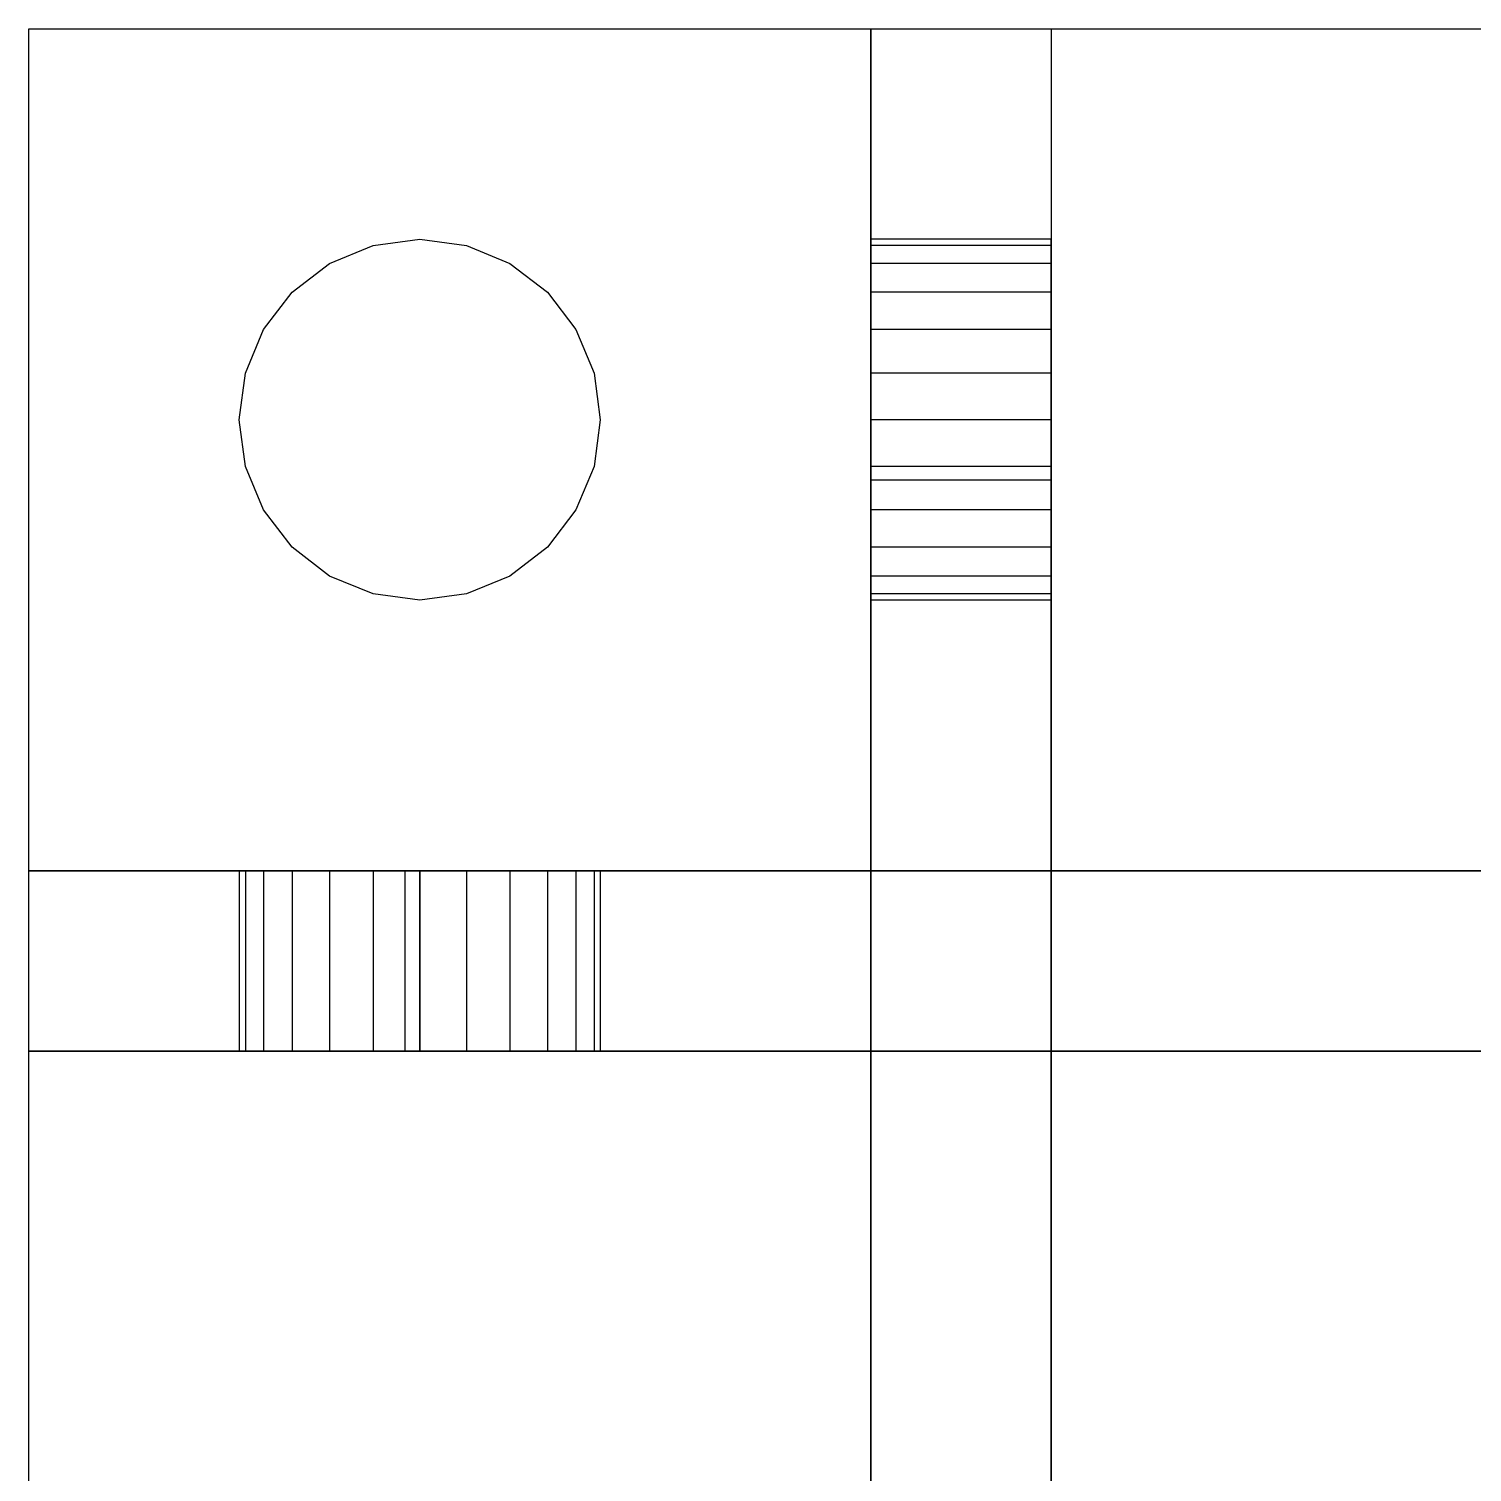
# Model space of a CAD drawing. Header units: metres. Extents: x -1 to 375, y 3 to 378.
# Drawn here: x 244.47 to 259.72, y 263.37 to 278.61 of the extents above; entities that cross this region are included whole.
import ezdxf

# ---------------------------------------------------------------- set-up
doc = ezdxf.new("R2010")
doc.units = ezdxf.units.M

msp = doc.modelspace()

# ---------------------------------------------------------------- linework, layer by layer
at = {"layer": 'Flat node sheet'}
for p, q in [((244.475, 248.127, 8.732), (244.475, 278.607, 8.732)), ((244.475, 278.607, 8.732), (264.16, 278.607, 8.732)), ((244.475, 278.607, 8.732), (244.475, 278.607, 10.637)), ((244.475, 278.607, 10.637), (264.16, 278.607, 10.637)), ((244.475, 248.127, 10.637), (244.475, 278.607, 10.637)), ((244.475, 269.717, 19.527), (244.475, 278.607, 19.527)), ((244.475, 278.607, 19.527), (260.033, 278.607, 19.527)), ((244.475, 278.607, 19.527), (244.475, 278.607, 21.432)), ((244.475, 269.717, 21.432), (244.475, 278.607, 21.432)), ((244.475, 278.607, 21.432), (260.033, 278.607, 21.432)), ((244.475, 248.127, 253.842), (244.475, 278.607, 253.842)), ((244.475, 278.607, 253.842), (264.16, 278.607, 253.842)), ((244.475, 278.607, 253.842), (244.475, 278.607, 255.747)), ((244.475, 278.607, 255.747), (264.16, 278.607, 255.747)), ((244.475, 248.127, 255.747), (244.475, 278.607, 255.747)), ((244.475, 269.717, 264.637), (244.475, 278.607, 264.637)), ((244.475, 278.607, 264.637), (260.033, 278.607, 264.637)), ((244.475, 278.607, 264.637), (244.475, 278.607, 266.542)), ((244.475, 269.717, 266.542), (244.475, 278.607, 266.542)), ((244.475, 278.607, 266.542), (260.033, 278.607, 266.542)), ((253.365, 278.607, 19.527), (253.365, 252.096, 19.527)), ((253.365, 278.607, 8.732), (253.365, 278.607, -0.158)), ((253.365, 278.607, 19.527), (253.365, 278.607, 10.637)), ((253.365, 278.607, 30.322), (253.365, 278.607, 21.432)), ((253.365, 278.607, 10.637), (253.365, 252.414, 10.637)), ((253.365, 252.414, 8.732), (253.365, 278.607, 8.732)), ((253.365, 278.607, 30.322), (253.365, 273.845, 30.322)), ((253.365, 278.607, 21.432), (253.365, 252.096, 21.432)), ((253.365, 278.607, -0.158), (253.365, 263.05, -0.158)), ((253.365, 278.607, -0.158), (255.27, 278.607, -0.158)), ((253.365, 278.607, 30.322), (255.27, 278.607, 30.322)), ((253.365, 278.607, 21.432), (255.27, 278.607, 21.432)), ((253.365, 278.607, 19.527), (255.27, 278.607, 19.527)), ((253.365, 278.607, 10.637), (255.27, 278.607, 10.637)), ((253.365, 278.607, 8.732), (255.27, 278.607, 8.732)), ((253.365, 278.607, 264.637), (253.365, 252.096, 264.637)), ((253.365, 278.607, 253.842), (253.365, 278.607, 244.952)), ((253.365, 278.607, 264.637), (253.365, 278.607, 255.747)), ((253.365, 278.607, 275.432), (253.365, 278.607, 266.542)), ((253.365, 278.607, 255.747), (253.365, 252.414, 255.747)), ((253.365, 252.414, 253.842), (253.365, 278.607, 253.842)), ((253.365, 278.607, 275.432), (253.365, 273.845, 275.432)), ((253.365, 278.607, 266.542), (253.365, 252.096, 266.542)), ((253.365, 278.607, 244.952), (253.365, 263.05, 244.952)), ((253.365, 278.607, 244.952), (255.27, 278.607, 244.952)), ((253.365, 278.607, 275.432), (255.27, 278.607, 275.432)), ((253.365, 278.607, 266.542), (255.27, 278.607, 266.542)), ((253.365, 278.607, 264.637), (255.27, 278.607, 264.637)), ((253.365, 278.607, 255.747), (255.27, 278.607, 255.747)), ((253.365, 278.607, 253.842), (255.27, 278.607, 253.842)), ((255.27, 278.607, 8.732), (255.27, 278.607, -0.158)), ((255.27, 278.607, 8.732), (255.27, 252.414, 8.732)), ((255.27, 278.607, 10.637), (255.27, 252.414, 10.637)), ((255.27, 278.607, 19.527), (255.27, 278.607, 10.637)), ((255.27, 278.607, 30.322), (255.27, 278.607, 21.432)), ((255.27, 278.607, 30.322), (255.27, 273.845, 30.322)), ((255.27, 278.607, -0.158), (255.27, 263.05, -0.158)), ((255.27, 278.607, 21.432), (255.27, 252.255, 21.432)), ((255.27, 278.607, 19.527), (255.27, 252.255, 19.527)), ((255.27, 278.607, 253.842), (255.27, 278.607, 244.952)), ((255.27, 278.607, 253.842), (255.27, 252.414, 253.842)), ((255.27, 278.607, 255.747), (255.27, 252.414, 255.747)), ((255.27, 278.607, 264.637), (255.27, 278.607, 255.747)), ((255.27, 278.607, 275.432), (255.27, 278.607, 266.542)), ((255.27, 278.607, 275.432), (255.27, 273.845, 275.432)), ((255.27, 278.607, 244.952), (255.27, 263.05, 244.952)), ((255.27, 278.607, 266.542), (255.27, 252.255, 266.542)), ((255.27, 278.607, 264.637), (255.27, 252.255, 264.637)), ((247.65, 276.13, 10.637), (248.109, 276.32, 10.637)), ((247.65, 276.13, 8.732), (248.109, 276.32, 8.732)), ((247.65, 276.13, 255.747), (248.109, 276.32, 255.747)), ((247.65, 276.13, 253.842), (248.109, 276.32, 253.842)), ((248.109, 276.32, 10.637), (248.602, 276.385, 10.637)), ((248.109, 276.32, 8.732), (248.602, 276.385, 8.732)), ((248.109, 276.32, 255.747), (248.602, 276.385, 255.747)), ((248.109, 276.32, 253.842), (248.602, 276.385, 253.842)), ((248.109, 276.32, 10.637), (248.109, 276.32, 8.732)), ((248.109, 276.32, 255.747), (248.109, 276.32, 253.842)), ((248.602, 276.385, 10.637), (249.096, 276.32, 10.637)), ((248.602, 276.385, 8.732), (249.096, 276.32, 8.732)), ((248.602, 276.385, 10.637), (248.602, 276.385, 8.732)), ((248.602, 276.385, 255.747), (249.096, 276.32, 255.747)), ((248.602, 276.385, 253.842), (249.096, 276.32, 253.842)), ((248.602, 276.385, 255.747), (248.602, 276.385, 253.842)), ((249.096, 276.32, 10.637), (249.555, 276.13, 10.637)), ((249.096, 276.32, 8.732), (249.555, 276.13, 8.732)), ((249.096, 276.32, 10.637), (249.096, 276.32, 8.732)), ((249.096, 276.32, 255.747), (249.555, 276.13, 255.747)), ((249.096, 276.32, 253.842), (249.555, 276.13, 253.842)), ((249.096, 276.32, 255.747), (249.096, 276.32, 253.842)), ((253.365, 276.385, 26.195), (253.365, 276.32, 25.702)), ((253.365, 276.32, 26.688), (253.365, 276.385, 26.195)), ((255.27, 276.385, 26.195), (253.365, 276.385, 26.195)), ((253.365, 276.385, 271.305), (253.365, 276.32, 270.812)), ((253.365, 276.32, 271.798), (253.365, 276.385, 271.305)), ((255.27, 276.385, 271.305), (253.365, 276.385, 271.305)), ((253.365, 276.32, 25.702), (253.365, 276.13, 25.242)), ((253.365, 276.13, 27.147), (253.365, 276.32, 26.688)), ((255.27, 276.32, 25.702), (253.365, 276.32, 25.702)), ((255.27, 276.32, 26.688), (253.365, 276.32, 26.688)), ((253.365, 276.32, 270.812), (253.365, 276.13, 270.352)), ((253.365, 276.13, 272.257), (253.365, 276.32, 271.798)), ((255.27, 276.32, 270.812), (253.365, 276.32, 270.812)), ((255.27, 276.32, 271.798), (253.365, 276.32, 271.798)), ((255.27, 276.385, 26.195), (255.27, 276.32, 25.702)), ((255.27, 276.32, 26.688), (255.27, 276.385, 26.195)), ((255.27, 276.385, 271.305), (255.27, 276.32, 270.812)), ((255.27, 276.32, 271.798), (255.27, 276.385, 271.305)), ((255.27, 276.32, 25.702), (255.27, 276.13, 25.242)), ((255.27, 276.13, 27.147), (255.27, 276.32, 26.688)), ((255.27, 276.32, 270.812), (255.27, 276.13, 270.352)), ((255.27, 276.13, 272.257), (255.27, 276.32, 271.798)), ((247.255, 275.827, 10.637), (247.65, 276.13, 10.637)), ((247.255, 275.827, 8.732), (247.65, 276.13, 8.732)), ((247.255, 275.827, 255.747), (247.65, 276.13, 255.747)), ((247.255, 275.827, 253.842), (247.65, 276.13, 253.842)), ((247.65, 276.13, 10.637), (247.65, 276.13, 8.732)), ((247.65, 276.13, 255.747), (247.65, 276.13, 253.842)), ((249.555, 276.13, 10.637), (249.95, 275.827, 10.637)), ((249.555, 276.13, 8.732), (249.95, 275.827, 8.732)), ((249.555, 276.13, 10.637), (249.555, 276.13, 8.732)), ((249.555, 276.13, 255.747), (249.95, 275.827, 255.747)), ((249.555, 276.13, 253.842), (249.95, 275.827, 253.842)), ((249.555, 276.13, 255.747), (249.555, 276.13, 253.842)), ((253.365, 276.13, 25.242), (253.365, 275.827, 24.848)), ((253.365, 275.827, 27.542), (253.365, 276.13, 27.147)), ((255.27, 276.13, 25.242), (253.365, 276.13, 25.242)), ((255.27, 276.13, 27.147), (253.365, 276.13, 27.147)), ((253.365, 276.13, 270.352), (253.365, 275.827, 269.958)), ((253.365, 275.827, 272.652), (253.365, 276.13, 272.257)), ((255.27, 276.13, 270.352), (253.365, 276.13, 270.352)), ((255.27, 276.13, 272.257), (253.365, 276.13, 272.257)), ((255.27, 276.13, 25.242), (255.27, 275.827, 24.848)), ((255.27, 275.827, 27.542), (255.27, 276.13, 27.147)), ((255.27, 276.13, 270.352), (255.27, 275.827, 269.958)), ((255.27, 275.827, 272.652), (255.27, 276.13, 272.257)), ((246.953, 275.432, 10.637), (247.255, 275.827, 10.637)), ((246.953, 275.432, 8.732), (247.255, 275.827, 8.732)), ((246.953, 275.432, 255.747), (247.255, 275.827, 255.747)), ((246.953, 275.432, 253.842), (247.255, 275.827, 253.842)), ((247.255, 275.827, 10.637), (247.255, 275.827, 8.732)), ((247.255, 275.827, 255.747), (247.255, 275.827, 253.842)), ((249.95, 275.827, 10.637), (250.252, 275.432, 10.637)), ((249.95, 275.827, 8.732), (250.252, 275.432, 8.732)), ((249.95, 275.827, 10.637), (249.95, 275.827, 8.732)), ((249.95, 275.827, 255.747), (250.252, 275.432, 255.747)), ((249.95, 275.827, 253.842), (250.252, 275.432, 253.842)), ((249.95, 275.827, 255.747), (249.95, 275.827, 253.842)), ((253.365, 275.827, 24.848), (253.365, 275.432, 24.545)), ((253.365, 275.432, 27.845), (253.365, 275.827, 27.542)), ((255.27, 275.827, 24.848), (253.365, 275.827, 24.848)), ((255.27, 275.827, 27.542), (253.365, 275.827, 27.542)), ((253.365, 275.827, 269.958), (253.365, 275.432, 269.655)), ((253.365, 275.432, 272.955), (253.365, 275.827, 272.652)), ((255.27, 275.827, 269.958), (253.365, 275.827, 269.958)), ((255.27, 275.827, 272.652), (253.365, 275.827, 272.652)), ((255.27, 275.827, 24.848), (255.27, 275.432, 24.545)), ((255.27, 275.432, 27.845), (255.27, 275.827, 27.542)), ((255.27, 275.827, 269.958), (255.27, 275.432, 269.655)), ((255.27, 275.432, 272.955), (255.27, 275.827, 272.652)), ((246.762, 274.973, 10.637), (246.953, 275.432, 10.637)), ((246.762, 274.973, 8.732), (246.953, 275.432, 8.732)), ((246.762, 274.973, 255.747), (246.953, 275.432, 255.747)), ((246.762, 274.973, 253.842), (246.953, 275.432, 253.842)), ((246.953, 275.432, 10.637), (246.953, 275.432, 8.732)), ((246.953, 275.432, 255.747), (246.953, 275.432, 253.842)), ((250.252, 275.432, 10.637), (250.443, 274.973, 10.637)), ((250.252, 275.432, 8.732), (250.443, 274.973, 8.732)), ((250.252, 275.432, 10.637), (250.252, 275.432, 8.732)), ((250.252, 275.432, 255.747), (250.443, 274.973, 255.747)), ((250.252, 275.432, 253.842), (250.443, 274.973, 253.842)), ((250.252, 275.432, 255.747), (250.252, 275.432, 253.842)), ((253.365, 275.432, 24.545), (253.365, 274.973, 24.355)), ((253.365, 274.973, 28.035), (253.365, 275.432, 27.845)), ((255.27, 275.432, 24.545), (253.365, 275.432, 24.545)), ((255.27, 275.432, 27.845), (253.365, 275.432, 27.845)), ((253.365, 275.432, 269.655), (253.365, 274.973, 269.465)), ((253.365, 274.973, 273.145), (253.365, 275.432, 272.955)), ((255.27, 275.432, 269.655), (253.365, 275.432, 269.655)), ((255.27, 275.432, 272.955), (253.365, 275.432, 272.955)), ((255.27, 275.432, 24.545), (255.27, 274.973, 24.355)), ((255.27, 274.973, 28.035), (255.27, 275.432, 27.845)), ((255.27, 275.432, 269.655), (255.27, 274.973, 269.465)), ((255.27, 274.973, 273.145), (255.27, 275.432, 272.955)), ((246.697, 274.48, 8.732), (246.762, 274.973, 8.732)), ((246.697, 274.48, 253.842), (246.762, 274.973, 253.842)), ((246.697, 274.48, 10.637), (246.762, 274.973, 10.637)), ((246.697, 274.48, 255.747), (246.762, 274.973, 255.747)), ((246.762, 274.973, 10.637), (246.762, 274.973, 8.732)), ((246.762, 274.973, 255.747), (246.762, 274.973, 253.842)), ((250.443, 274.973, 10.637), (250.507, 274.48, 10.637)), ((250.443, 274.973, 8.732), (250.507, 274.48, 8.732)), ((250.443, 274.973, 10.637), (250.443, 274.973, 8.732)), ((250.443, 274.973, 255.747), (250.507, 274.48, 255.747)), ((250.443, 274.973, 253.842), (250.507, 274.48, 253.842)), ((250.443, 274.973, 255.747), (250.443, 274.973, 253.842)), ((253.365, 274.973, 24.355), (253.365, 274.48, 24.29)), ((253.365, 274.48, 28.1), (253.365, 274.973, 28.035)), ((255.27, 274.973, 24.355), (253.365, 274.973, 24.355)), ((255.27, 274.973, 28.035), (253.365, 274.973, 28.035)), ((253.365, 274.973, 269.465), (253.365, 274.48, 269.4)), ((253.365, 274.48, 273.21), (253.365, 274.973, 273.145)), ((255.27, 274.973, 269.465), (253.365, 274.973, 269.465)), ((255.27, 274.973, 273.145), (253.365, 274.973, 273.145)), ((255.27, 274.973, 24.355), (255.27, 274.48, 24.29)), ((255.27, 274.48, 28.1), (255.27, 274.973, 28.035)), ((255.27, 274.973, 269.465), (255.27, 274.48, 269.4)), ((255.27, 274.48, 273.21), (255.27, 274.973, 273.145)), ((246.762, 273.987, 8.732), (246.697, 274.48, 8.732)), ((246.697, 274.48, 10.637), (246.697, 274.48, 8.732)), ((246.762, 273.987, 253.842), (246.697, 274.48, 253.842)), ((246.697, 274.48, 255.747), (246.697, 274.48, 253.842)), ((246.762, 273.987, 10.637), (246.697, 274.48, 10.637)), ((246.762, 273.987, 255.747), (246.697, 274.48, 255.747)), ((250.507, 274.48, 10.637), (250.443, 273.987, 10.637)), ((250.507, 274.48, 8.732), (250.443, 273.987, 8.732)), ((250.507, 274.48, 255.747), (250.443, 273.987, 255.747)), ((250.507, 274.48, 253.842), (250.443, 273.987, 253.842)), ((250.507, 274.48, 10.637), (250.507, 274.48, 8.732)), ((250.507, 274.48, 255.747), (250.507, 274.48, 253.842)), ((253.365, 274.48, 24.29), (253.365, 273.987, 24.355)), ((253.365, 273.987, 28.035), (253.365, 274.48, 28.1)), ((255.27, 274.48, 24.29), (253.365, 274.48, 24.29)), ((255.27, 274.48, 28.1), (253.365, 274.48, 28.1)), ((253.365, 274.48, 269.4), (253.365, 273.987, 269.465)), ((253.365, 273.987, 273.145), (253.365, 274.48, 273.21)), ((255.27, 274.48, 269.4), (253.365, 274.48, 269.4)), ((255.27, 274.48, 273.21), (253.365, 274.48, 273.21)), ((255.27, 274.48, 24.29), (255.27, 273.987, 24.355)), ((255.27, 273.987, 28.035), (255.27, 274.48, 28.1)), ((255.27, 274.48, 269.4), (255.27, 273.987, 269.465)), ((255.27, 273.987, 273.145), (255.27, 274.48, 273.21)), ((246.953, 273.527, 10.637), (246.762, 273.987, 10.637)), ((246.953, 273.527, 8.732), (246.762, 273.987, 8.732)), ((246.762, 273.987, 10.637), (246.762, 273.987, 8.732)), ((246.953, 273.527, 255.747), (246.762, 273.987, 255.747)), ((246.953, 273.527, 253.842), (246.762, 273.987, 253.842)), ((246.762, 273.987, 255.747), (246.762, 273.987, 253.842)), ((250.443, 273.987, 10.637), (250.252, 273.527, 10.637)), ((250.443, 273.987, 8.732), (250.252, 273.527, 8.732)), ((250.443, 273.987, 255.747), (250.252, 273.527, 255.747)), ((250.443, 273.987, 253.842), (250.252, 273.527, 253.842)), ((250.443, 273.987, 10.637), (250.443, 273.987, 8.732)), ((250.443, 273.987, 255.747), (250.443, 273.987, 253.842)), ((253.365, 273.987, 24.355), (253.365, 273.527, 24.545)), ((253.365, 273.527, 27.845), (253.365, 273.987, 28.035)), ((255.27, 273.987, 24.355), (253.365, 273.987, 24.355)), ((255.27, 273.987, 28.035), (253.365, 273.987, 28.035)), ((253.365, 273.987, 269.465), (253.365, 273.527, 269.655)), ((253.365, 273.527, 272.955), (253.365, 273.987, 273.145)), ((255.27, 273.987, 269.465), (253.365, 273.987, 269.465)), ((255.27, 273.987, 273.145), (253.365, 273.987, 273.145)), ((255.27, 273.987, 24.355), (255.27, 273.527, 24.545)), ((255.27, 273.527, 27.845), (255.27, 273.987, 28.035)), ((255.27, 273.987, 269.465), (255.27, 273.527, 269.655)), ((255.27, 273.527, 272.955), (255.27, 273.987, 273.145)), ((253.365, 269.717, 26.195), (253.365, 273.845, 30.322)), ((253.365, 273.845, 30.322), (255.27, 273.845, 30.322)), ((253.365, 269.717, 271.305), (253.365, 273.845, 275.432)), ((253.365, 273.845, 275.432), (255.27, 273.845, 275.432)), ((255.27, 269.717, 26.195), (255.27, 273.845, 30.322)), ((255.27, 269.717, 271.305), (255.27, 273.845, 275.432)), ((247.255, 273.133, 10.637), (246.953, 273.527, 10.637)), ((247.255, 273.133, 8.732), (246.953, 273.527, 8.732)), ((246.953, 273.527, 10.637), (246.953, 273.527, 8.732)), ((247.255, 273.133, 255.747), (246.953, 273.527, 255.747)), ((247.255, 273.133, 253.842), (246.953, 273.527, 253.842)), ((246.953, 273.527, 255.747), (246.953, 273.527, 253.842)), ((250.252, 273.527, 10.637), (249.95, 273.133, 10.637)), ((250.252, 273.527, 8.732), (249.95, 273.133, 8.732)), ((250.252, 273.527, 255.747), (249.95, 273.133, 255.747)), ((250.252, 273.527, 253.842), (249.95, 273.133, 253.842)), ((250.252, 273.527, 10.637), (250.252, 273.527, 8.732)), ((250.252, 273.527, 255.747), (250.252, 273.527, 253.842)), ((253.365, 273.527, 24.545), (253.365, 273.133, 24.848)), ((253.365, 273.133, 27.542), (253.365, 273.527, 27.845)), ((255.27, 273.527, 24.545), (253.365, 273.527, 24.545)), ((255.27, 273.527, 27.845), (253.365, 273.527, 27.845)), ((253.365, 273.527, 269.655), (253.365, 273.133, 269.958)), ((253.365, 273.133, 272.652), (253.365, 273.527, 272.955)), ((255.27, 273.527, 269.655), (253.365, 273.527, 269.655)), ((255.27, 273.527, 272.955), (253.365, 273.527, 272.955)), ((255.27, 273.527, 24.545), (255.27, 273.133, 24.848)), ((255.27, 273.133, 27.542), (255.27, 273.527, 27.845)), ((255.27, 273.527, 269.655), (255.27, 273.133, 269.958)), ((255.27, 273.133, 272.652), (255.27, 273.527, 272.955)), ((247.65, 272.83, 10.637), (247.255, 273.133, 10.637)), ((247.65, 272.83, 8.732), (247.255, 273.133, 8.732)), ((247.255, 273.133, 10.637), (247.255, 273.133, 8.732)), ((247.65, 272.83, 255.747), (247.255, 273.133, 255.747)), ((247.65, 272.83, 253.842), (247.255, 273.133, 253.842)), ((247.255, 273.133, 255.747), (247.255, 273.133, 253.842)), ((249.95, 273.133, 10.637), (249.555, 272.83, 10.637)), ((249.95, 273.133, 8.732), (249.555, 272.83, 8.732)), ((249.95, 273.133, 255.747), (249.555, 272.83, 255.747)), ((249.95, 273.133, 253.842), (249.555, 272.83, 253.842)), ((249.95, 273.133, 10.637), (249.95, 273.133, 8.732)), ((249.95, 273.133, 255.747), (249.95, 273.133, 253.842)), ((253.365, 273.133, 24.848), (253.365, 272.83, 25.242)), ((253.365, 272.83, 27.147), (253.365, 273.133, 27.542)), ((255.27, 273.133, 24.848), (253.365, 273.133, 24.848)), ((255.27, 273.133, 27.542), (253.365, 273.133, 27.542)), ((253.365, 273.133, 269.958), (253.365, 272.83, 270.352)), ((253.365, 272.83, 272.257), (253.365, 273.133, 272.652)), ((255.27, 273.133, 269.958), (253.365, 273.133, 269.958)), ((255.27, 273.133, 272.652), (253.365, 273.133, 272.652)), ((255.27, 273.133, 24.848), (255.27, 272.83, 25.242)), ((255.27, 272.83, 27.147), (255.27, 273.133, 27.542)), ((255.27, 273.133, 269.958), (255.27, 272.83, 270.352)), ((255.27, 272.83, 272.257), (255.27, 273.133, 272.652)), ((248.109, 272.64, 10.637), (247.65, 272.83, 10.637)), ((248.109, 272.64, 8.732), (247.65, 272.83, 8.732)), ((247.65, 272.83, 10.637), (247.65, 272.83, 8.732)), ((248.109, 272.64, 255.747), (247.65, 272.83, 255.747)), ((248.109, 272.64, 253.842), (247.65, 272.83, 253.842)), ((247.65, 272.83, 255.747), (247.65, 272.83, 253.842)), ((249.555, 272.83, 10.637), (249.096, 272.64, 10.637)), ((249.555, 272.83, 8.732), (249.096, 272.64, 8.732)), ((249.555, 272.83, 255.747), (249.096, 272.64, 255.747)), ((249.555, 272.83, 253.842), (249.096, 272.64, 253.842)), ((249.555, 272.83, 10.637), (249.555, 272.83, 8.732)), ((249.555, 272.83, 255.747), (249.555, 272.83, 253.842)), ((253.365, 272.64, 26.688), (253.365, 272.83, 27.147)), ((253.365, 272.83, 25.242), (253.365, 272.64, 25.702)), ((255.27, 272.83, 25.242), (253.365, 272.83, 25.242)), ((255.27, 272.83, 27.147), (253.365, 272.83, 27.147)), ((253.365, 272.64, 271.798), (253.365, 272.83, 272.257)), ((253.365, 272.83, 270.352), (253.365, 272.64, 270.812)), ((255.27, 272.83, 270.352), (253.365, 272.83, 270.352)), ((255.27, 272.83, 272.257), (253.365, 272.83, 272.257)), ((255.27, 272.83, 25.242), (255.27, 272.64, 25.702)), ((255.27, 272.64, 26.688), (255.27, 272.83, 27.147)), ((255.27, 272.83, 270.352), (255.27, 272.64, 270.812)), ((255.27, 272.64, 271.798), (255.27, 272.83, 272.257)), ((248.602, 272.575, 10.637), (248.109, 272.64, 10.637)), ((248.602, 272.575, 8.732), (248.109, 272.64, 8.732)), ((248.109, 272.64, 10.637), (248.109, 272.64, 8.732)), ((248.602, 272.575, 255.747), (248.109, 272.64, 255.747)), ((248.602, 272.575, 253.842), (248.109, 272.64, 253.842)), ((248.109, 272.64, 255.747), (248.109, 272.64, 253.842)), ((249.096, 272.64, 8.732), (248.602, 272.575, 8.732)), ((249.096, 272.64, 253.842), (248.602, 272.575, 253.842)), ((248.602, 272.575, 10.637), (248.602, 272.575, 8.732)), ((248.602, 272.575, 255.747), (248.602, 272.575, 253.842)), ((249.096, 272.64, 10.637), (248.602, 272.575, 10.637)), ((249.096, 272.64, 255.747), (248.602, 272.575, 255.747)), ((249.096, 272.64, 10.637), (249.096, 272.64, 8.732)), ((249.096, 272.64, 255.747), (249.096, 272.64, 253.842)), ((253.365, 272.575, 26.195), (253.365, 272.64, 26.688)), ((253.365, 272.64, 25.702), (253.365, 272.575, 26.195)), ((255.27, 272.64, 26.688), (253.365, 272.64, 26.688)), ((255.27, 272.64, 25.702), (253.365, 272.64, 25.702)), ((253.365, 272.575, 271.305), (253.365, 272.64, 271.798)), ((253.365, 272.64, 270.812), (253.365, 272.575, 271.305)), ((255.27, 272.64, 271.798), (253.365, 272.64, 271.798)), ((255.27, 272.64, 270.812), (253.365, 272.64, 270.812)), ((255.27, 272.575, 26.195), (253.365, 272.575, 26.195)), ((255.27, 272.575, 271.305), (253.365, 272.575, 271.305)), ((255.27, 272.64, 25.702), (255.27, 272.575, 26.195)), ((255.27, 272.575, 26.195), (255.27, 272.64, 26.688)), ((255.27, 272.64, 270.812), (255.27, 272.575, 271.305)), ((255.27, 272.575, 271.305), (255.27, 272.64, 271.798)), ((244.475, 267.812, 30.322), (244.475, 269.717, 30.322)), ((244.475, 267.812, 10.637), (244.475, 269.717, 10.637)), ((244.475, 267.812, 4.605), (244.475, 269.717, 4.605)), ((244.475, 267.812, -0.158), (244.475, 269.717, -0.158)), ((244.475, 269.717, -0.158), (253.365, 269.717, -0.158)), ((244.475, 269.717, -0.158), (244.475, 269.717, 4.605)), ((248.602, 269.717, 8.732), (244.475, 269.717, 4.605)), ((244.475, 269.717, 10.637), (248.602, 269.717, 10.637)), ((244.475, 269.717, 30.322), (244.475, 269.717, 10.637)), ((274.955, 269.717, 30.322), (244.475, 269.717, 30.322)), ((270.669, 269.717, 19.527), (244.475, 269.717, 19.527)), ((244.475, 269.717, 19.527), (244.475, 269.717, 21.432)), ((244.475, 269.717, 21.432), (270.669, 269.717, 21.432)), ((244.475, 267.812, 275.432), (244.475, 269.717, 275.432)), ((244.475, 267.812, 255.747), (244.475, 269.717, 255.747)), ((244.475, 267.812, 249.715), (244.475, 269.717, 249.715)), ((244.475, 267.812, 244.952), (244.475, 269.717, 244.952)), ((244.475, 269.717, 244.952), (253.365, 269.717, 244.952)), ((244.475, 269.717, 244.952), (244.475, 269.717, 249.715)), ((248.602, 269.717, 253.842), (244.475, 269.717, 249.715)), ((244.475, 269.717, 255.747), (248.602, 269.717, 255.747)), ((244.475, 269.717, 275.432), (244.475, 269.717, 255.747)), ((274.955, 269.717, 275.432), (244.475, 269.717, 275.432)), ((270.669, 269.717, 264.637), (244.475, 269.717, 264.637)), ((244.475, 269.717, 264.637), (244.475, 269.717, 266.542)), ((244.475, 269.717, 266.542), (270.669, 269.717, 266.542)), ((246.762, 269.717, 26.688), (246.697, 269.717, 26.195)), ((246.697, 269.717, 26.195), (246.762, 269.717, 25.702)), ((246.697, 269.717, 26.195), (246.697, 267.812, 26.195)), ((246.762, 269.717, 4.463), (246.697, 269.717, 3.97)), ((246.697, 269.717, 3.97), (246.762, 269.717, 3.477)), ((246.697, 269.717, 3.97), (246.697, 267.812, 3.97)), ((246.762, 269.717, 271.798), (246.697, 269.717, 271.305)), ((246.697, 269.717, 271.305), (246.762, 269.717, 270.812)), ((246.697, 269.717, 271.305), (246.697, 267.812, 271.305)), ((246.762, 269.717, 249.573), (246.697, 269.717, 249.08)), ((246.697, 269.717, 249.08), (246.762, 269.717, 248.587)), ((246.697, 269.717, 249.08), (246.697, 267.812, 249.08)), ((246.953, 269.717, 27.147), (246.762, 269.717, 26.688)), ((246.762, 269.717, 25.702), (246.953, 269.717, 25.242)), ((246.762, 269.717, 25.702), (246.762, 267.812, 25.702)), ((246.762, 269.717, 26.688), (246.762, 267.812, 26.688)), ((246.953, 269.717, 4.922), (246.762, 269.717, 4.463)), ((246.762, 269.717, 3.477), (246.953, 269.717, 3.017)), ((246.762, 269.717, 3.477), (246.762, 267.812, 3.477)), ((246.762, 269.717, 4.463), (246.762, 267.812, 4.463)), ((246.953, 269.717, 272.257), (246.762, 269.717, 271.798)), ((246.762, 269.717, 270.812), (246.953, 269.717, 270.352)), ((246.762, 269.717, 270.812), (246.762, 267.812, 270.812)), ((246.762, 269.717, 271.798), (246.762, 267.812, 271.798)), ((246.953, 269.717, 250.032), (246.762, 269.717, 249.573)), ((246.762, 269.717, 248.587), (246.953, 269.717, 248.127)), ((246.762, 269.717, 248.587), (246.762, 267.812, 248.587)), ((246.762, 269.717, 249.573), (246.762, 267.812, 249.573)), ((247.255, 269.717, 27.542), (246.953, 269.717, 27.147)), ((246.953, 269.717, 25.242), (247.255, 269.717, 24.848)), ((246.953, 269.717, 25.242), (246.953, 267.812, 25.242)), ((246.953, 269.717, 27.147), (246.953, 267.812, 27.147)), ((247.255, 269.717, 5.317), (246.953, 269.717, 4.922)), ((246.953, 269.717, 3.017), (247.255, 269.717, 2.623)), ((246.953, 269.717, 3.017), (246.953, 267.812, 3.017)), ((246.953, 269.717, 4.922), (246.953, 267.812, 4.922)), ((247.255, 269.717, 272.652), (246.953, 269.717, 272.257)), ((246.953, 269.717, 270.352), (247.255, 269.717, 269.958)), ((246.953, 269.717, 270.352), (246.953, 267.812, 270.352)), ((246.953, 269.717, 272.257), (246.953, 267.812, 272.257)), ((247.255, 269.717, 250.427), (246.953, 269.717, 250.032)), ((246.953, 269.717, 248.127), (247.255, 269.717, 247.733)), ((246.953, 269.717, 248.127), (246.953, 267.812, 248.127)), ((246.953, 269.717, 250.032), (246.953, 267.812, 250.032)), ((247.65, 269.717, 27.845), (247.255, 269.717, 27.542)), ((247.255, 269.717, 24.848), (247.65, 269.717, 24.545)), ((247.255, 269.717, 24.848), (247.255, 267.812, 24.848)), ((247.255, 269.717, 27.542), (247.255, 267.812, 27.542)), ((247.65, 269.717, 5.62), (247.255, 269.717, 5.317)), ((247.255, 269.717, 2.623), (247.65, 269.717, 2.32)), ((247.255, 269.717, 2.623), (247.255, 267.812, 2.623)), ((247.255, 269.717, 5.317), (247.255, 267.812, 5.317)), ((247.65, 269.717, 272.955), (247.255, 269.717, 272.652)), ((247.255, 269.717, 269.958), (247.65, 269.717, 269.655)), ((247.255, 269.717, 269.958), (247.255, 267.812, 269.958)), ((247.255, 269.717, 272.652), (247.255, 267.812, 272.652)), ((247.65, 269.717, 250.73), (247.255, 269.717, 250.427)), ((247.255, 269.717, 247.733), (247.65, 269.717, 247.43)), ((247.255, 269.717, 247.733), (247.255, 267.812, 247.733)), ((247.255, 269.717, 250.427), (247.255, 267.812, 250.427)), ((248.109, 269.717, 28.035), (247.65, 269.717, 27.845)), ((247.65, 269.717, 24.545), (248.109, 269.717, 24.355)), ((247.65, 269.717, 24.545), (247.65, 267.812, 24.545)), ((247.65, 269.717, 27.845), (247.65, 267.812, 27.845)), ((248.109, 269.717, 5.81), (247.65, 269.717, 5.62)), ((247.65, 269.717, 2.32), (248.109, 269.717, 2.13)), ((247.65, 269.717, 2.32), (247.65, 267.812, 2.32)), ((247.65, 269.717, 5.62), (247.65, 267.812, 5.62)), ((248.109, 269.717, 273.145), (247.65, 269.717, 272.955)), ((247.65, 269.717, 269.655), (248.109, 269.717, 269.465)), ((247.65, 269.717, 269.655), (247.65, 267.812, 269.655)), ((247.65, 269.717, 272.955), (247.65, 267.812, 272.955)), ((248.109, 269.717, 250.92), (247.65, 269.717, 250.73)), ((247.65, 269.717, 247.43), (248.109, 269.717, 247.24)), ((247.65, 269.717, 247.43), (247.65, 267.812, 247.43)), ((247.65, 269.717, 250.73), (247.65, 267.812, 250.73)), ((248.602, 269.717, 28.1), (248.109, 269.717, 28.035)), ((248.109, 269.717, 24.355), (248.602, 269.717, 24.29)), ((248.109, 269.717, 28.035), (248.109, 267.812, 28.035)), ((248.109, 269.717, 24.355), (248.109, 267.812, 24.355)), ((248.602, 269.717, 5.875), (248.109, 269.717, 5.81)), ((248.109, 269.717, 2.13), (248.602, 269.717, 2.065)), ((248.109, 269.717, 2.13), (248.109, 267.812, 2.13)), ((248.109, 269.717, 5.81), (248.109, 267.812, 5.81)), ((248.602, 269.717, 273.21), (248.109, 269.717, 273.145)), ((248.109, 269.717, 269.465), (248.602, 269.717, 269.4)), ((248.109, 269.717, 273.145), (248.109, 267.812, 273.145)), ((248.109, 269.717, 269.465), (248.109, 267.812, 269.465)), ((248.602, 269.717, 250.985), (248.109, 269.717, 250.92)), ((248.109, 269.717, 247.24), (248.602, 269.717, 247.175)), ((248.109, 269.717, 247.24), (248.109, 267.812, 247.24)), ((248.109, 269.717, 250.92), (248.109, 267.812, 250.92)), ((274.955, 269.717, 8.732), (248.444, 269.717, 8.732)), ((248.444, 269.717, 8.732), (248.602, 269.717, 10.637)), ((248.444, 269.717, 8.732), (248.444, 267.812, 8.732)), ((248.444, 269.717, 10.637), (248.444, 267.812, 10.637)), ((248.602, 269.717, 10.637), (248.444, 269.717, 10.637)), ((274.955, 269.717, 253.842), (248.444, 269.717, 253.842)), ((248.444, 269.717, 253.842), (248.602, 269.717, 255.747)), ((248.444, 269.717, 253.842), (248.444, 267.812, 253.842)), ((248.444, 269.717, 255.747), (248.444, 267.812, 255.747)), ((248.602, 269.717, 255.747), (248.444, 269.717, 255.747)), ((248.602, 267.812, 10.637), (248.602, 269.717, 10.637)), ((274.955, 269.717, 10.637), (248.602, 269.717, 10.637)), ((248.602, 267.812, 10.637), (248.602, 269.717, 10.637)), ((248.602, 267.812, 8.732), (248.602, 269.717, 8.732)), ((248.602, 269.717, 24.29), (249.096, 269.717, 24.355)), ((249.096, 269.717, 28.035), (248.602, 269.717, 28.1)), ((248.602, 269.717, 28.1), (248.602, 267.812, 28.1)), ((248.602, 269.717, 24.29), (248.602, 267.812, 24.29)), ((248.602, 269.717, 2.065), (249.096, 269.717, 2.13)), ((249.096, 269.717, 5.81), (248.602, 269.717, 5.875)), ((248.602, 269.717, 2.065), (248.602, 267.812, 2.065)), ((248.602, 269.717, 5.875), (248.602, 267.812, 5.875)), ((248.602, 269.717, 10.637), (248.602, 269.717, 8.732)), ((248.602, 267.812, 255.747), (248.602, 269.717, 255.747)), ((274.955, 269.717, 255.747), (248.602, 269.717, 255.747)), ((248.602, 267.812, 255.747), (248.602, 269.717, 255.747)), ((248.602, 267.812, 253.842), (248.602, 269.717, 253.842)), ((248.602, 269.717, 269.4), (249.096, 269.717, 269.465)), ((249.096, 269.717, 273.145), (248.602, 269.717, 273.21)), ((248.602, 269.717, 273.21), (248.602, 267.812, 273.21)), ((248.602, 269.717, 269.4), (248.602, 267.812, 269.4)), ((248.602, 269.717, 247.175), (249.096, 269.717, 247.24)), ((249.096, 269.717, 250.92), (248.602, 269.717, 250.985)), ((248.602, 269.717, 247.175), (248.602, 267.812, 247.175)), ((248.602, 269.717, 250.985), (248.602, 267.812, 250.985)), ((248.602, 269.717, 255.747), (248.602, 269.717, 253.842)), ((249.096, 269.717, 24.355), (249.555, 269.717, 24.545)), ((249.555, 269.717, 27.845), (249.096, 269.717, 28.035)), ((249.096, 269.717, 28.035), (249.096, 267.812, 28.035)), ((249.096, 269.717, 24.355), (249.096, 267.812, 24.355)), ((249.096, 269.717, 2.13), (249.555, 269.717, 2.32)), ((249.555, 269.717, 5.62), (249.096, 269.717, 5.81)), ((249.096, 269.717, 2.13), (249.096, 267.812, 2.13)), ((249.096, 269.717, 5.81), (249.096, 267.812, 5.81)), ((249.096, 269.717, 269.465), (249.555, 269.717, 269.655)), ((249.555, 269.717, 272.955), (249.096, 269.717, 273.145)), ((249.096, 269.717, 273.145), (249.096, 267.812, 273.145)), ((249.096, 269.717, 269.465), (249.096, 267.812, 269.465)), ((249.096, 269.717, 247.24), (249.555, 269.717, 247.43)), ((249.555, 269.717, 250.73), (249.096, 269.717, 250.92)), ((249.096, 269.717, 247.24), (249.096, 267.812, 247.24)), ((249.096, 269.717, 250.92), (249.096, 267.812, 250.92)), ((249.555, 269.717, 24.545), (249.95, 269.717, 24.848)), ((249.95, 269.717, 27.542), (249.555, 269.717, 27.845)), ((249.555, 269.717, 27.845), (249.555, 267.812, 27.845)), ((249.555, 269.717, 24.545), (249.555, 267.812, 24.545)), ((249.555, 269.717, 2.32), (249.95, 269.717, 2.623)), ((249.95, 269.717, 5.317), (249.555, 269.717, 5.62)), ((249.555, 269.717, 5.62), (249.555, 267.812, 5.62)), ((249.555, 269.717, 2.32), (249.555, 267.812, 2.32)), ((249.555, 269.717, 269.655), (249.95, 269.717, 269.958)), ((249.95, 269.717, 272.652), (249.555, 269.717, 272.955)), ((249.555, 269.717, 272.955), (249.555, 267.812, 272.955)), ((249.555, 269.717, 269.655), (249.555, 267.812, 269.655)), ((249.555, 269.717, 247.43), (249.95, 269.717, 247.733)), ((249.95, 269.717, 250.427), (249.555, 269.717, 250.73)), ((249.555, 269.717, 250.73), (249.555, 267.812, 250.73)), ((249.555, 269.717, 247.43), (249.555, 267.812, 247.43)), ((249.95, 269.717, 24.848), (250.252, 269.717, 25.242)), ((250.252, 269.717, 27.147), (249.95, 269.717, 27.542)), ((249.95, 269.717, 27.542), (249.95, 267.812, 27.542)), ((249.95, 269.717, 24.848), (249.95, 267.812, 24.848)), ((249.95, 269.717, 2.623), (250.252, 269.717, 3.017)), ((250.252, 269.717, 4.922), (249.95, 269.717, 5.317)), ((249.95, 269.717, 5.317), (249.95, 267.812, 5.317)), ((249.95, 269.717, 2.623), (249.95, 267.812, 2.623)), ((249.95, 269.717, 269.958), (250.252, 269.717, 270.352)), ((250.252, 269.717, 272.257), (249.95, 269.717, 272.652)), ((249.95, 269.717, 272.652), (249.95, 267.812, 272.652)), ((249.95, 269.717, 269.958), (249.95, 267.812, 269.958)), ((249.95, 269.717, 247.733), (250.252, 269.717, 248.127)), ((250.252, 269.717, 250.032), (249.95, 269.717, 250.427)), ((249.95, 269.717, 250.427), (249.95, 267.812, 250.427)), ((249.95, 269.717, 247.733), (249.95, 267.812, 247.733)), ((250.252, 269.717, 25.242), (250.443, 269.717, 25.702)), ((250.443, 269.717, 26.688), (250.252, 269.717, 27.147)), ((250.252, 269.717, 27.147), (250.252, 267.812, 27.147)), ((250.252, 269.717, 25.242), (250.252, 267.812, 25.242)), ((250.252, 269.717, 3.017), (250.443, 269.717, 3.477)), ((250.443, 269.717, 4.463), (250.252, 269.717, 4.922)), ((250.252, 269.717, 4.922), (250.252, 267.812, 4.922)), ((250.252, 269.717, 3.017), (250.252, 267.812, 3.017)), ((250.252, 269.717, 270.352), (250.443, 269.717, 270.812)), ((250.443, 269.717, 271.798), (250.252, 269.717, 272.257)), ((250.252, 269.717, 272.257), (250.252, 267.812, 272.257)), ((250.252, 269.717, 270.352), (250.252, 267.812, 270.352)), ((250.252, 269.717, 248.127), (250.443, 269.717, 248.587)), ((250.443, 269.717, 249.573), (250.252, 269.717, 250.032)), ((250.252, 269.717, 250.032), (250.252, 267.812, 250.032)), ((250.252, 269.717, 248.127), (250.252, 267.812, 248.127)), ((250.443, 269.717, 25.702), (250.507, 269.717, 26.195)), ((250.507, 269.717, 26.195), (250.443, 269.717, 26.688)), ((250.443, 269.717, 26.688), (250.443, 267.812, 26.688)), ((250.443, 269.717, 25.702), (250.443, 267.812, 25.702)), ((250.443, 269.717, 3.477), (250.507, 269.717, 3.97)), ((250.507, 269.717, 3.97), (250.443, 269.717, 4.463)), ((250.443, 269.717, 4.463), (250.443, 267.812, 4.463)), ((250.443, 269.717, 3.477), (250.443, 267.812, 3.477)), ((250.443, 269.717, 270.812), (250.507, 269.717, 271.305)), ((250.507, 269.717, 271.305), (250.443, 269.717, 271.798)), ((250.443, 269.717, 271.798), (250.443, 267.812, 271.798)), ((250.443, 269.717, 270.812), (250.443, 267.812, 270.812)), ((250.443, 269.717, 248.587), (250.507, 269.717, 249.08)), ((250.507, 269.717, 249.08), (250.443, 269.717, 249.573)), ((250.443, 269.717, 249.573), (250.443, 267.812, 249.573)), ((250.443, 269.717, 248.587), (250.443, 267.812, 248.587)), ((250.507, 269.717, 26.195), (250.507, 267.812, 26.195)), ((250.507, 269.717, 3.97), (250.507, 267.812, 3.97)), ((250.507, 269.717, 271.305), (250.507, 267.812, 271.305)), ((250.507, 269.717, 249.08), (250.507, 267.812, 249.08)), ((253.365, 267.812, -0.158), (253.365, 269.717, -0.158)), ((255.27, 269.717, 26.195), (253.365, 269.717, 26.195)), ((253.365, 267.812, 26.354), (253.365, 269.717, 26.195)), ((253.365, 269.717, -0.158), (253.365, 269.717, 26.195)), ((253.365, 269.717, 26.354), (255.27, 269.717, 26.354)), ((253.365, 269.717, 26.195), (253.365, 269.717, 26.354)), ((253.365, 267.812, 26.195), (253.365, 269.717, 26.195)), ((253.365, 269.717, 26.195), (255.27, 269.717, 26.195)), ((253.365, 267.812, 244.952), (253.365, 269.717, 244.952)), ((255.27, 269.717, 271.305), (253.365, 269.717, 271.305)), ((253.365, 267.812, 271.464), (253.365, 269.717, 271.305)), ((253.365, 269.717, 244.952), (253.365, 269.717, 271.305)), ((253.365, 269.717, 271.464), (255.27, 269.717, 271.464)), ((253.365, 269.717, 271.305), (253.365, 269.717, 271.464)), ((253.365, 267.812, 271.305), (253.365, 269.717, 271.305)), ((253.365, 269.717, 271.305), (255.27, 269.717, 271.305)), ((255.27, 267.812, -0.158), (255.27, 269.717, -0.158)), ((255.27, 267.812, 26.354), (255.27, 269.717, 26.195)), ((255.27, 269.717, -0.158), (264.16, 269.717, -0.158)), ((255.27, 269.717, -0.158), (255.27, 269.717, 26.195)), ((255.27, 269.717, 26.195), (255.27, 269.717, 26.354)), ((255.27, 267.812, 26.195), (255.27, 269.717, 26.195)), ((255.27, 267.812, 244.952), (255.27, 269.717, 244.952)), ((255.27, 267.812, 271.464), (255.27, 269.717, 271.305)), ((255.27, 269.717, 244.952), (264.16, 269.717, 244.952)), ((255.27, 269.717, 244.952), (255.27, 269.717, 271.305)), ((255.27, 269.717, 271.305), (255.27, 269.717, 271.464)), ((255.27, 267.812, 271.305), (255.27, 269.717, 271.305)), ((274.955, 267.812, 30.322), (244.475, 267.812, 30.322)), ((244.475, 267.812, 10.637), (248.602, 267.812, 10.637)), ((244.475, 267.812, -0.158), (253.365, 267.812, -0.158)), ((244.475, 267.812, 30.322), (244.475, 267.812, 10.637)), ((244.475, 267.812, -0.158), (244.475, 267.812, 4.605)), ((248.602, 267.812, 8.732), (244.475, 267.812, 4.605)), ((244.475, 258.922, 19.527), (244.475, 267.812, 19.527)), ((244.475, 267.812, 19.527), (270.669, 267.812, 19.527)), ((244.475, 267.812, 19.527), (244.475, 267.812, 21.432)), ((244.475, 267.812, 21.432), (270.669, 267.812, 21.432)), ((244.475, 258.922, 21.432), (244.475, 267.812, 21.432)), ((274.955, 267.812, 275.432), (244.475, 267.812, 275.432)), ((244.475, 267.812, 255.747), (248.602, 267.812, 255.747)), ((244.475, 267.812, 244.952), (253.365, 267.812, 244.952)), ((244.475, 267.812, 275.432), (244.475, 267.812, 255.747)), ((244.475, 267.812, 244.952), (244.475, 267.812, 249.715)), ((248.602, 267.812, 253.842), (244.475, 267.812, 249.715)), ((244.475, 258.922, 264.637), (244.475, 267.812, 264.637)), ((244.475, 267.812, 264.637), (270.669, 267.812, 264.637)), ((244.475, 267.812, 264.637), (244.475, 267.812, 266.542)), ((244.475, 267.812, 266.542), (270.669, 267.812, 266.542)), ((244.475, 258.922, 266.542), (244.475, 267.812, 266.542)), ((246.697, 267.812, 26.195), (246.762, 267.812, 25.702)), ((246.762, 267.812, 26.688), (246.697, 267.812, 26.195)), ((246.697, 267.812, 3.97), (246.762, 267.812, 3.477)), ((246.762, 267.812, 4.463), (246.697, 267.812, 3.97)), ((246.697, 267.812, 271.305), (246.762, 267.812, 270.812)), ((246.762, 267.812, 271.798), (246.697, 267.812, 271.305)), ((246.697, 267.812, 249.08), (246.762, 267.812, 248.587)), ((246.762, 267.812, 249.573), (246.697, 267.812, 249.08)), ((246.762, 267.812, 25.702), (246.953, 267.812, 25.242)), ((246.953, 267.812, 27.147), (246.762, 267.812, 26.688)), ((246.762, 267.812, 3.477), (246.953, 267.812, 3.017)), ((246.953, 267.812, 4.922), (246.762, 267.812, 4.463)), ((246.762, 267.812, 270.812), (246.953, 267.812, 270.352)), ((246.953, 267.812, 272.257), (246.762, 267.812, 271.798)), ((246.762, 267.812, 248.587), (246.953, 267.812, 248.127)), ((246.953, 267.812, 250.032), (246.762, 267.812, 249.573)), ((246.953, 267.812, 25.242), (247.255, 267.812, 24.848)), ((247.255, 267.812, 27.542), (246.953, 267.812, 27.147)), ((246.953, 267.812, 3.017), (247.255, 267.812, 2.623)), ((247.255, 267.812, 5.317), (246.953, 267.812, 4.922)), ((246.953, 267.812, 270.352), (247.255, 267.812, 269.958)), ((247.255, 267.812, 272.652), (246.953, 267.812, 272.257)), ((246.953, 267.812, 248.127), (247.255, 267.812, 247.733)), ((247.255, 267.812, 250.427), (246.953, 267.812, 250.032)), ((247.255, 267.812, 24.848), (247.65, 267.812, 24.545)), ((247.65, 267.812, 27.845), (247.255, 267.812, 27.542)), ((247.255, 267.812, 2.623), (247.65, 267.812, 2.32)), ((247.65, 267.812, 5.62), (247.255, 267.812, 5.317)), ((247.255, 267.812, 269.958), (247.65, 267.812, 269.655)), ((247.65, 267.812, 272.955), (247.255, 267.812, 272.652)), ((247.255, 267.812, 247.733), (247.65, 267.812, 247.43)), ((247.65, 267.812, 250.73), (247.255, 267.812, 250.427)), ((248.109, 267.812, 28.035), (247.65, 267.812, 27.845)), ((247.65, 267.812, 24.545), (248.109, 267.812, 24.355)), ((247.65, 267.812, 2.32), (248.109, 267.812, 2.13)), ((248.109, 267.812, 5.81), (247.65, 267.812, 5.62)), ((248.109, 267.812, 273.145), (247.65, 267.812, 272.955)), ((247.65, 267.812, 269.655), (248.109, 267.812, 269.465)), ((247.65, 267.812, 247.43), (248.109, 267.812, 247.24)), ((248.109, 267.812, 250.92), (247.65, 267.812, 250.73)), ((248.602, 267.812, 28.1), (248.109, 267.812, 28.035)), ((248.109, 267.812, 24.355), (248.602, 267.812, 24.29)), ((248.109, 267.812, 2.13), (248.602, 267.812, 2.065)), ((248.602, 267.812, 5.875), (248.109, 267.812, 5.81)), ((248.602, 267.812, 273.21), (248.109, 267.812, 273.145)), ((248.109, 267.812, 269.465), (248.602, 267.812, 269.4)), ((248.109, 267.812, 247.24), (248.602, 267.812, 247.175)), ((248.602, 267.812, 250.985), (248.109, 267.812, 250.92)), ((274.955, 267.812, 8.732), (248.444, 267.812, 8.732)), ((248.444, 267.812, 8.732), (248.602, 267.812, 10.637)), ((248.602, 267.812, 10.637), (248.444, 267.812, 10.637)), ((274.955, 267.812, 253.842), (248.444, 267.812, 253.842)), ((248.444, 267.812, 253.842), (248.602, 267.812, 255.747)), ((248.602, 267.812, 255.747), (248.444, 267.812, 255.747)), ((274.955, 267.812, 10.637), (248.602, 267.812, 10.637)), ((248.602, 267.812, 10.637), (248.602, 267.812, 8.732)), ((249.096, 267.812, 28.035), (248.602, 267.812, 28.1)), ((248.602, 267.812, 24.29), (249.096, 267.812, 24.355)), ((248.602, 267.812, 2.065), (249.096, 267.812, 2.13)), ((249.096, 267.812, 5.81), (248.602, 267.812, 5.875)), ((274.955, 267.812, 255.747), (248.602, 267.812, 255.747)), ((248.602, 267.812, 255.747), (248.602, 267.812, 253.842)), ((249.096, 267.812, 273.145), (248.602, 267.812, 273.21)), ((248.602, 267.812, 269.4), (249.096, 267.812, 269.465)), ((248.602, 267.812, 247.175), (249.096, 267.812, 247.24)), ((249.096, 267.812, 250.92), (248.602, 267.812, 250.985)), ((249.555, 267.812, 27.845), (249.096, 267.812, 28.035)), ((249.096, 267.812, 24.355), (249.555, 267.812, 24.545)), ((249.096, 267.812, 2.13), (249.555, 267.812, 2.32)), ((249.555, 267.812, 5.62), (249.096, 267.812, 5.81)), ((249.555, 267.812, 272.955), (249.096, 267.812, 273.145)), ((249.096, 267.812, 269.465), (249.555, 267.812, 269.655)), ((249.096, 267.812, 247.24), (249.555, 267.812, 247.43)), ((249.555, 267.812, 250.73), (249.096, 267.812, 250.92)), ((249.95, 267.812, 27.542), (249.555, 267.812, 27.845)), ((249.555, 267.812, 24.545), (249.95, 267.812, 24.848)), ((249.95, 267.812, 5.317), (249.555, 267.812, 5.62)), ((249.555, 267.812, 2.32), (249.95, 267.812, 2.623)), ((249.95, 267.812, 272.652), (249.555, 267.812, 272.955)), ((249.555, 267.812, 269.655), (249.95, 267.812, 269.958)), ((249.95, 267.812, 250.427), (249.555, 267.812, 250.73)), ((249.555, 267.812, 247.43), (249.95, 267.812, 247.733)), ((250.252, 267.812, 27.147), (249.95, 267.812, 27.542)), ((249.95, 267.812, 24.848), (250.252, 267.812, 25.242)), ((250.252, 267.812, 4.922), (249.95, 267.812, 5.317)), ((249.95, 267.812, 2.623), (250.252, 267.812, 3.017)), ((250.252, 267.812, 272.257), (249.95, 267.812, 272.652)), ((249.95, 267.812, 269.958), (250.252, 267.812, 270.352)), ((250.252, 267.812, 250.032), (249.95, 267.812, 250.427)), ((249.95, 267.812, 247.733), (250.252, 267.812, 248.127)), ((250.443, 267.812, 26.688), (250.252, 267.812, 27.147)), ((250.252, 267.812, 25.242), (250.443, 267.812, 25.702)), ((250.443, 267.812, 4.463), (250.252, 267.812, 4.922)), ((250.252, 267.812, 3.017), (250.443, 267.812, 3.477)), ((250.443, 267.812, 271.798), (250.252, 267.812, 272.257)), ((250.252, 267.812, 270.352), (250.443, 267.812, 270.812)), ((250.443, 267.812, 249.573), (250.252, 267.812, 250.032)), ((250.252, 267.812, 248.127), (250.443, 267.812, 248.587)), ((250.507, 267.812, 26.195), (250.443, 267.812, 26.688)), ((250.443, 267.812, 25.702), (250.507, 267.812, 26.195)), ((250.507, 267.812, 3.97), (250.443, 267.812, 4.463)), ((250.443, 267.812, 3.477), (250.507, 267.812, 3.97)), ((250.507, 267.812, 271.305), (250.443, 267.812, 271.798)), ((250.443, 267.812, 270.812), (250.507, 267.812, 271.305)), ((250.507, 267.812, 249.08), (250.443, 267.812, 249.573)), ((250.443, 267.812, 248.587), (250.507, 267.812, 249.08)), ((253.365, 267.812, -0.158), (253.365, 267.812, 26.354)), ((253.365, 267.812, 26.354), (255.27, 267.812, 26.354)), ((253.365, 267.812, 30.322), (253.365, 267.812, 26.195)), ((253.365, 248.127, 30.322), (253.365, 267.812, 30.322)), ((253.365, 267.812, 30.322), (255.27, 267.812, 30.322)), ((253.365, 267.812, 26.195), (255.27, 267.812, 26.195)), ((253.365, 267.812, 244.952), (253.365, 267.812, 271.464)), ((253.365, 267.812, 271.464), (255.27, 267.812, 271.464)), ((253.365, 267.812, 275.432), (253.365, 267.812, 271.305)), ((253.365, 248.127, 275.432), (253.365, 267.812, 275.432)), ((253.365, 267.812, 275.432), (255.27, 267.812, 275.432)), ((253.365, 267.812, 271.305), (255.27, 267.812, 271.305)), ((255.27, 267.812, -0.158), (255.27, 267.812, 26.354)), ((255.27, 267.812, -0.158), (264.16, 267.812, -0.158)), ((255.27, 267.812, 30.322), (255.27, 267.812, 26.195)), ((255.27, 248.127, 30.322), (255.27, 267.812, 30.322)), ((255.27, 267.812, 244.952), (255.27, 267.812, 271.464)), ((255.27, 267.812, 244.952), (264.16, 267.812, 244.952)), ((255.27, 267.812, 275.432), (255.27, 267.812, 271.305)), ((255.27, 248.127, 275.432), (255.27, 267.812, 275.432))]:
    msp.add_line(p, q, dxfattribs=at)

doc.saveas('drawing.dxf')
